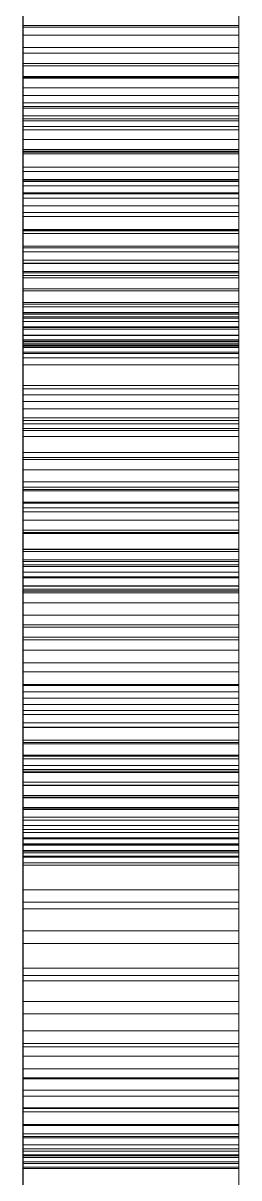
# Paper-space layout '01_三视图' of a CAD drawing. Header units: millimetres. Extents: x 8 to 451, y 8 to 289.
# Drawn here: x 157.5 to 157.64, y 92.664 to 93.414 of the extents above; entities that cross this region are included whole.
import ezdxf

# ---------------------------------------------------------------- set-up
doc = ezdxf.new("R2010")
doc.units = ezdxf.units.MM
doc.linetypes.add('WP_HIDDEN', pattern=[2.3, 1.5, -0.8])
doc.layers.add('HIDDEN', color=7, linetype='WP_HIDDEN', lineweight=13)
doc.layers.add('VISIBLE', color=7, linetype='CONTINUOUS', lineweight=25)

psp = doc.layouts.new('01_三视图')

# ---------------------------------------------------------------- linework, layer by layer
at = {"layer": 'HIDDEN'}
for points in [[(157.5, 93.40595), (157.5, 93.4499)], [(157.64, 93.4499), (157.64, 93.40595)], [(157.5, 93.39783), (157.5, 93.44178)], [(157.5, 93.43731), (157.5, 93.4123)], [(157.64, 93.44178), (157.64, 93.39783)], [(157.64, 93.4123), (157.64, 93.43731)], [(157.5, 93.22491), (157.5, 93.42949)], [(157.5, 93.4284), (157.5, 93.41108)], [(157.64, 93.42949), (157.64, 93.22491)], [(157.64, 93.41108), (157.64, 93.4284)], [(157.5, 93.38754), (157.5, 93.4222)], [(157.5, 93.42043), (157.5, 93.3942)], [(157.5, 93.39425), (157.5, 93.41793)], [(157.5, 93.41612), (157.5, 93.22491)], [(157.64, 93.4222), (157.64, 93.38754)], [(157.64, 93.3942), (157.64, 93.42043)], [(157.64, 93.41793), (157.64, 93.39425)], [(157.64, 93.22491), (157.64, 93.41612)], [(157.5, 93.41377), (157.5, 93.37863)], [(157.5, 93.4123), (157.5, 93.38608)], [(157.5, 93.4123), (157.64, 93.4123)], [(157.5, 93.41108), (157.5, 93.39425)], [(157.5, 93.41108), (157.64, 93.41108)], [(157.64, 93.37863), (157.64, 93.41377)], [(157.64, 93.38608), (157.64, 93.4123)], [(157.64, 93.39425), (157.64, 93.41108)], [(157.5, 93.35962), (157.5, 93.40595)], [(157.5, 93.40595), (157.64, 93.40595)], [(157.64, 93.40595), (157.64, 93.35962)], [(157.5, 93.3515), (157.5, 93.39783)], [(157.5, 93.39783), (157.64, 93.39783)], [(157.5, 93.39425), (157.64, 93.39425)], [(157.5, 93.37163), (157.5, 93.39425)], [(157.5, 93.39425), (157.5, 93.37791)], [(157.5, 93.39425), (157.64, 93.39425)], [(157.5, 93.3942), (157.5, 93.36675)], [(157.5, 93.3942), (157.64, 93.3942)], [(157.64, 93.39783), (157.64, 93.3515)], [(157.64, 93.39425), (157.64, 93.37163)], [(157.64, 93.37791), (157.64, 93.39425)], [(157.64, 93.36675), (157.64, 93.3942)], [(157.5, 93.35353), (157.5, 93.38754)], [(157.5, 93.38754), (157.64, 93.38754)], [(157.5, 93.38608), (157.5, 93.35863)], [(157.5, 93.38608), (157.64, 93.38608)], [(157.64, 93.38754), (157.64, 93.35353)], [(157.64, 93.35863), (157.64, 93.38608)], [(157.5, 93.37914), (157.5, 93.16325)], [(157.5, 92.7952), (157.5, 93.37914)], [(157.5, 93.37914), (157.64, 93.37914)], [(157.5, 93.37863), (157.5, 93.3445)], [(157.5, 93.37863), (157.64, 93.37863)], [(157.5, 93.37791), (157.5, 93.36204)], [(157.5, 93.37791), (157.64, 93.37791)], [(157.64, 93.37914), (157.64, 92.7952)], [(157.64, 93.16325), (157.64, 93.37914)], [(157.64, 93.3445), (157.64, 93.37863)], [(157.64, 93.36204), (157.64, 93.37791)], [(157.5, 93.37163), (157.64, 93.37163)], [(157.5, 93.3504), (157.5, 93.37163)], [(157.64, 93.37163), (157.64, 93.3504)], [(157.5, 93.36675), (157.5, 93.33808)], [(157.5, 93.36675), (157.64, 93.36675)], [(157.64, 93.33808), (157.64, 93.36675)], [(157.5, 93.36204), (157.5, 93.34667)], [(157.5, 93.36204), (157.64, 93.36204)], [(157.5, 93.31091), (157.5, 93.35962)], [(157.5, 93.35962), (157.64, 93.35962)], [(157.5, 93.35863), (157.5, 93.32996)], [(157.5, 93.35863), (157.64, 93.35863)], [(157.64, 93.34667), (157.64, 93.36204)], [(157.64, 93.35962), (157.64, 93.31091)], [(157.64, 93.32996), (157.64, 93.35863)], [(157.5, 93.32017), (157.5, 93.35353)], [(157.5, 93.35353), (157.64, 93.35353)], [(157.5, 93.30279), (157.5, 93.3515)], [(157.5, 93.3515), (157.64, 93.3515)], [(157.5, 93.3504), (157.64, 93.3504)], [(157.5, 93.33058), (157.5, 93.3504)], [(157.64, 93.35353), (157.64, 93.32017)], [(157.64, 93.3515), (157.64, 93.30279)], [(157.64, 93.3504), (157.64, 93.33058)], [(157.5, 93.34667), (157.5, 93.33178)], [(157.5, 93.34667), (157.64, 93.34667)], [(157.5, 93.3445), (157.5, 93.31136)], [(157.5, 93.3445), (157.64, 93.3445)], [(157.64, 93.33178), (157.64, 93.34667)], [(157.64, 93.31136), (157.64, 93.3445)], [(157.5, 93.33808), (157.5, 93.30819)], [(157.5, 93.33808), (157.64, 93.33808)], [(157.64, 93.30819), (157.64, 93.33808)], [(157.5, 93.33178), (157.5, 93.31737)], [(157.5, 93.33178), (157.64, 93.33178)], [(157.5, 93.33058), (157.64, 93.33058)], [(157.5, 93.31216), (157.5, 93.33058)], [(157.5, 93.32996), (157.5, 93.30006)], [(157.5, 93.32996), (157.64, 93.32996)], [(157.5, 93.32885), (157.5, 92.14923)], [(157.5, 92.83852), (157.5, 93.32885)], [(157.5, 93.32885), (157.64, 93.32885)], [(157.64, 93.31737), (157.64, 93.33178)], [(157.64, 93.33058), (157.64, 93.31216)], [(157.64, 93.30006), (157.64, 93.32996)], [(157.64, 93.32885), (157.64, 92.83852)], [(157.64, 92.14923), (157.64, 93.32885)], [(157.5, 93.28808), (157.5, 93.32017)], [(157.5, 93.32017), (157.64, 93.32017)], [(157.5, 93.31737), (157.5, 93.30365)], [(157.5, 93.31737), (157.64, 93.31737)], [(157.64, 93.32017), (157.64, 93.28808)], [(157.64, 93.30365), (157.64, 93.31737)], [(157.5, 93.31216), (157.64, 93.31216)], [(157.5, 93.29515), (157.5, 93.31216)], [(157.5, 93.31136), (157.5, 93.2797)], [(157.5, 93.31136), (157.64, 93.31136)], [(157.5, 93.25982), (157.5, 93.31091)], [(157.5, 93.31091), (157.64, 93.31091)], [(157.64, 93.31216), (157.64, 93.29515)], [(157.64, 93.2797), (157.64, 93.31136)], [(157.64, 93.31091), (157.64, 93.25982)], [(157.5, 93.30819), (157.5, 93.27707)], [(157.5, 93.30819), (157.64, 93.30819)], [(157.5, 93.30365), (157.5, 93.29081)], [(157.5, 93.30365), (157.64, 93.30365)], [(157.5, 93.25169), (157.5, 93.30279)], [(157.5, 93.30279), (157.64, 93.30279)], [(157.64, 93.27707), (157.64, 93.30819)], [(157.64, 93.29081), (157.64, 93.30365)], [(157.64, 93.30279), (157.64, 93.25169)], [(157.5, 93.30006), (157.5, 93.26895)], [(157.5, 93.30006), (157.64, 93.30006)], [(157.5, 93.29515), (157.64, 93.29515)], [(157.5, 93.27953), (157.5, 93.29515)], [(157.64, 93.26895), (157.64, 93.30006)], [(157.64, 93.29515), (157.64, 93.27953)], [(157.5, 93.29081), (157.5, 93.27886)], [(157.5, 93.29081), (157.64, 93.29081)], [(157.5, 93.25786), (157.5, 93.28808)], [(157.5, 93.28808), (157.64, 93.28808)], [(157.64, 93.27886), (157.64, 93.29081)], [(157.64, 93.28808), (157.64, 93.25786)], [(157.5, 93.2797), (157.5, 93.24997)], [(157.5, 93.2797), (157.64, 93.2797)], [(157.5, 93.27953), (157.64, 93.27953)], [(157.5, 93.26531), (157.5, 93.27953)], [(157.5, 93.27886), (157.5, 93.26779)], [(157.5, 93.27886), (157.64, 93.27886)], [(157.5, 93.27707), (157.5, 93.22471)], [(157.5, 93.27707), (157.64, 93.27707)], [(157.64, 93.24997), (157.64, 93.2797)], [(157.64, 93.27953), (157.64, 93.26531)], [(157.64, 93.26779), (157.64, 93.27886)], [(157.64, 93.22471), (157.64, 93.27707)], [(157.5, 93.26895), (157.5, 93.21659)], [(157.5, 93.26895), (157.64, 93.26895)], [(157.5, 93.26779), (157.5, 93.25761)], [(157.5, 93.26779), (157.64, 93.26779)], [(157.5, 93.26531), (157.64, 93.26531)], [(157.5, 93.2525), (157.5, 93.26531)], [(157.64, 93.21659), (157.64, 93.26895)], [(157.64, 93.25761), (157.64, 93.26779)], [(157.64, 93.26531), (157.64, 93.2525)], [(157.5, 93.2073), (157.5, 93.25982)], [(157.5, 93.25982), (157.64, 93.25982)], [(157.5, 93.22951), (157.5, 93.25786)], [(157.5, 93.25786), (157.64, 93.25786)], [(157.5, 93.25761), (157.5, 93.24832)], [(157.5, 93.25761), (157.64, 93.25761)], [(157.64, 93.25982), (157.64, 93.2073)], [(157.64, 93.25786), (157.64, 93.22951)], [(157.64, 93.24832), (157.64, 93.25761)], [(157.5, 93.2525), (157.64, 93.2525)], [(157.5, 93.24115), (157.5, 93.2525)], [(157.5, 93.19918), (157.5, 93.25169)], [(157.5, 93.25169), (157.64, 93.25169)], [(157.5, 93.24997), (157.5, 93.22219)], [(157.5, 93.24997), (157.64, 93.24997)], [(157.64, 93.2525), (157.64, 93.24115)], [(157.64, 93.25169), (157.64, 93.19918)], [(157.64, 93.22219), (157.64, 93.24997)], [(157.5, 93.24832), (157.5, 93.23991)], [(157.5, 93.24832), (157.64, 93.24832)], [(157.64, 93.23991), (157.64, 93.24832)], [(157.5, 93.24115), (157.64, 93.24115)], [(157.5, 93.2313), (157.5, 93.24115)], [(157.5, 93.23991), (157.5, 93.23238)], [(157.5, 93.23991), (157.64, 93.23991)], [(157.64, 93.24115), (157.64, 93.2313)], [(157.64, 93.23238), (157.64, 93.23991)], [(157.5, 93.23238), (157.5, 93.22574)], [(157.5, 93.23238), (157.64, 93.23238)], [(157.5, 93.2313), (157.64, 93.2313)], [(157.5, 93.22298), (157.5, 93.2313)], [(157.5, 93.20305), (157.5, 93.22951)], [(157.5, 93.22951), (157.64, 93.22951)], [(157.64, 93.22574), (157.64, 93.23238)], [(157.64, 93.2313), (157.64, 93.22298)], [(157.64, 93.22951), (157.64, 93.20305)], [(157.5, 93.22574), (157.5, 93.21999)], [(157.5, 93.22574), (157.64, 93.22574)], [(157.5, 93.22491), (157.64, 93.22491)], [(157.5, 93.22471), (157.5, 93.2)], [(157.5, 93.22471), (157.64, 93.22471)], [(157.5, 93.22298), (157.64, 93.22298)], [(157.5, 93.21616), (157.5, 93.22298)], [(157.5, 93.22219), (157.5, 93.19634)], [(157.5, 93.22219), (157.64, 93.22219)], [(157.5, 93.21999), (157.5, 93.21512)], [(157.5, 93.21999), (157.64, 93.21999)], [(157.64, 93.21999), (157.64, 93.22574)], [(157.64, 93.2), (157.64, 93.22471)], [(157.64, 93.22298), (157.64, 93.21616)], [(157.64, 93.19634), (157.64, 93.22219)], [(157.64, 93.21512), (157.64, 93.21999)], [(157.5, 93.21659), (157.5, 93.19187)], [(157.5, 93.21659), (157.64, 93.21659)], [(157.5, 93.21616), (157.64, 93.21616)], [(157.5, 93.21086), (157.5, 93.21616)], [(157.5, 93.21512), (157.5, 93.21113)], [(157.5, 93.21512), (157.64, 93.21512)], [(157.64, 93.19187), (157.64, 93.21659)], [(157.64, 93.21616), (157.64, 93.21086)], [(157.64, 93.21113), (157.64, 93.21512)], [(157.5, 93.21113), (157.5, 93.20803)], [(157.5, 93.21113), (157.64, 93.21113)], [(157.5, 93.21086), (157.64, 93.21086)], [(157.5, 93.20708), (157.5, 93.21086)], [(157.5, 93.20803), (157.5, 93.20582)], [(157.5, 93.20803), (157.64, 93.20803)], [(157.5, 93.15738), (157.5, 93.2073)], [(157.5, 93.2073), (157.64, 93.2073)], [(157.5, 93.20708), (157.64, 93.20708)], [(157.5, 93.20481), (157.5, 93.20708)], [(157.5, 93.20582), (157.5, 93.20449)], [(157.5, 93.20582), (157.64, 93.20582)], [(157.5, 93.20481), (157.64, 93.20481)], [(157.5, 93.20405), (157.5, 93.20481)], [(157.64, 93.20803), (157.64, 93.21113)], [(157.64, 93.21086), (157.64, 93.20708)], [(157.64, 93.20582), (157.64, 93.20803)], [(157.64, 93.2073), (157.64, 93.15738)], [(157.64, 93.20708), (157.64, 93.20481)], [(157.64, 93.20449), (157.64, 93.20582)], [(157.64, 93.20481), (157.64, 93.20405)], [(157.5, 93.20449), (157.5, 93.20405)], [(157.5, 93.20449), (157.64, 93.20449)], [(157.5, 93.20405), (157.64, 93.20405)], [(157.5, 93.17846), (157.5, 93.20305)], [(157.5, 93.20305), (157.64, 93.20305)], [(157.5, 93.2), (157.5, 93.17625)], [(157.5, 93.2), (157.64, 93.2)], [(157.5, 93.14926), (157.5, 93.19918)], [(157.5, 93.19918), (157.64, 93.19918)], [(157.64, 93.20405), (157.64, 93.20449)], [(157.64, 93.20305), (157.64, 93.17846)], [(157.64, 93.17625), (157.64, 93.2)], [(157.64, 93.19918), (157.64, 93.14926)], [(157.5, 93.19634), (157.5, 93.17244)], [(157.5, 93.19634), (157.64, 93.19634)], [(157.5, 93.19187), (157.5, 93.16813)], [(157.5, 93.19187), (157.64, 93.19187)], [(157.64, 93.17244), (157.64, 93.19634)], [(157.64, 93.16813), (157.64, 93.19187)], [(157.5, 93.15575), (157.5, 93.17846)], [(157.5, 93.17846), (157.64, 93.17846)], [(157.5, 93.17625), (157.5, 93.15349)], [(157.5, 93.17625), (157.64, 93.17625)], [(157.64, 93.17846), (157.64, 93.15575)], [(157.64, 93.15349), (157.64, 93.17625)], [(157.5, 93.17244), (157.5, 93.15047)], [(157.5, 93.17244), (157.64, 93.17244)], [(157.5, 93.16813), (157.5, 93.14537)], [(157.5, 93.16813), (157.64, 93.16813)], [(157.64, 93.15047), (157.64, 93.17244)], [(157.64, 93.14537), (157.64, 93.16813)], [(157.5, 93.16325), (157.5, 92.77156)], [(157.5, 93.16325), (157.64, 93.16325)], [(157.64, 92.77156), (157.64, 93.16325)], [(157.5, 93.11004), (157.5, 93.15738)], [(157.5, 93.15738), (157.64, 93.15738)], [(157.5, 93.13492), (157.5, 93.15575)], [(157.5, 93.15575), (157.64, 93.15575)], [(157.5, 93.15349), (157.5, 93.1317)], [(157.5, 93.15349), (157.64, 93.15349)], [(157.64, 93.15738), (157.64, 93.11004)], [(157.64, 93.15575), (157.64, 93.13492)], [(157.64, 93.1317), (157.64, 93.15349)], [(157.5, 93.15047), (157.5, 93.13044)], [(157.5, 93.15047), (157.64, 93.15047)], [(157.5, 93.10192), (157.5, 93.14926)], [(157.5, 93.14926), (157.64, 93.14926)], [(157.5, 93.14537), (157.5, 93.12358)], [(157.5, 93.14537), (157.64, 93.14537)], [(157.64, 93.13044), (157.64, 93.15047)], [(157.64, 93.14926), (157.64, 93.10192)], [(157.64, 93.12358), (157.64, 93.14537)], [(157.5, 93.11596), (157.5, 93.13492)], [(157.5, 93.13492), (157.64, 93.13492)], [(157.5, 93.1317), (157.5, 93.11088)], [(157.5, 93.1317), (157.64, 93.1317)], [(157.5, 93.13044), (157.5, 93.11236)], [(157.5, 93.13044), (157.64, 93.13044)], [(157.64, 93.13492), (157.64, 93.11596)], [(157.64, 93.11088), (157.64, 93.1317)], [(157.64, 93.11236), (157.64, 93.13044)], [(157.5, 93.12358), (157.5, 93.10276)], [(157.5, 93.12358), (157.64, 93.12358)], [(157.64, 93.10276), (157.64, 93.12358)], [(157.5, 93.09907), (157.5, 93.11596)], [(157.5, 93.11596), (157.64, 93.11596)], [(157.64, 93.11596), (157.64, 93.09907)], [(157.5, 93.11236), (157.5, 93.09631)], [(157.5, 93.11236), (157.64, 93.11236)], [(157.5, 93.11088), (157.5, 93.09104)], [(157.5, 93.11088), (157.64, 93.11088)], [(157.5, 93.06529), (157.5, 93.11004)], [(157.5, 93.11004), (157.64, 93.11004)], [(157.64, 93.09631), (157.64, 93.11236)], [(157.64, 93.09104), (157.64, 93.11088)], [(157.64, 93.11004), (157.64, 93.06529)], [(157.5, 93.10276), (157.5, 93.08292)], [(157.5, 93.10276), (157.64, 93.10276)], [(157.5, 93.05716), (157.5, 93.10192)], [(157.5, 93.10192), (157.64, 93.10192)], [(157.64, 93.08292), (157.64, 93.10276)], [(157.64, 93.10192), (157.64, 93.05716)], [(157.5, 93.08443), (157.5, 93.09907)], [(157.5, 93.09907), (157.64, 93.09907)], [(157.5, 93.09631), (157.5, 93.0824)], [(157.5, 93.09631), (157.64, 93.09631)], [(157.64, 93.09907), (157.64, 93.08443)], [(157.64, 93.0824), (157.64, 93.09631)], [(157.5, 93.09104), (157.5, 93.07218)], [(157.5, 93.09104), (157.64, 93.09104)], [(157.64, 93.07218), (157.64, 93.09104)], [(157.5, 93.07204), (157.5, 93.08443)], [(157.5, 93.08443), (157.64, 93.08443)], [(157.5, 93.08292), (157.5, 93.06406)], [(157.5, 93.08292), (157.64, 93.08292)], [(157.5, 93.0824), (157.5, 93.07063)], [(157.5, 93.0824), (157.64, 93.0824)], [(157.64, 93.08443), (157.64, 93.07204)], [(157.64, 93.06406), (157.64, 93.08292)], [(157.64, 93.07063), (157.64, 93.0824)], [(157.5, 93.07218), (157.5, 93.05429)], [(157.5, 93.07218), (157.64, 93.07218)], [(157.5, 93.0619), (157.5, 93.07204)], [(157.5, 93.07204), (157.64, 93.07204)], [(157.5, 93.07063), (157.5, 93.061)], [(157.5, 93.07063), (157.64, 93.07063)], [(157.64, 93.05429), (157.64, 93.07218)], [(157.64, 93.07204), (157.64, 93.0619)], [(157.64, 93.061), (157.64, 93.07063)], [(157.5, 93.02312), (157.5, 93.06529)], [(157.5, 93.06529), (157.64, 93.06529)], [(157.5, 93.06406), (157.5, 93.04617)], [(157.5, 93.06406), (157.64, 93.06406)], [(157.64, 93.06529), (157.64, 93.02312)], [(157.64, 93.04617), (157.64, 93.06406)], [(157.5, 93.05402), (157.5, 93.0619)], [(157.5, 93.0619), (157.64, 93.0619)], [(157.5, 93.061), (157.5, 93.05351)], [(157.5, 93.061), (157.64, 93.061)], [(157.5, 93.01499), (157.5, 93.05716)], [(157.5, 93.05716), (157.64, 93.05716)], [(157.64, 93.0619), (157.64, 93.05402)], [(157.64, 93.05351), (157.64, 93.061)], [(157.64, 93.05716), (157.64, 93.01499)], [(157.5, 93.05429), (157.5, 93.03738)], [(157.5, 93.05429), (157.64, 93.05429)], [(157.5, 93.04839), (157.5, 93.05402)], [(157.5, 93.05402), (157.64, 93.05402)], [(157.5, 93.05351), (157.5, 93.04816)], [(157.5, 93.05351), (157.64, 93.05351)], [(157.5, 93.04501), (157.5, 93.04839)], [(157.5, 93.04839), (157.64, 93.04839)], [(157.5, 93.04816), (157.5, 93.04495)], [(157.5, 93.04816), (157.64, 93.04816)], [(157.64, 93.03738), (157.64, 93.05429)], [(157.64, 93.05402), (157.64, 93.04839)], [(157.64, 93.04816), (157.64, 93.05351)], [(157.64, 93.04839), (157.64, 93.04501)], [(157.64, 93.04495), (157.64, 93.04816)], [(157.5, 93.04617), (157.5, 93.02926)], [(157.5, 93.04617), (157.64, 93.04617)], [(157.5, 93.04388), (157.5, 93.04501)], [(157.5, 93.04501), (157.64, 93.04501)], [(157.5, 93.04495), (157.5, 93.04388)], [(157.5, 93.04495), (157.64, 93.04495)], [(157.5, 93.04388), (157.64, 93.04388)], [(157.64, 93.02926), (157.64, 93.04617)], [(157.64, 93.04501), (157.64, 93.04388)], [(157.64, 93.04388), (157.64, 93.04495)], [(157.5, 93.03738), (157.5, 93.02144)], [(157.5, 93.03738), (157.64, 93.03738)], [(157.64, 93.02144), (157.64, 93.03738)], [(157.5, 93.02926), (157.5, 93.01332)], [(157.5, 93.02926), (157.64, 93.02926)], [(157.64, 93.01332), (157.64, 93.02926)], [(157.5, 92.98353), (157.5, 93.02312)], [(157.5, 93.02312), (157.64, 93.02312)], [(157.5, 93.02144), (157.5, 93.00648)], [(157.5, 93.02144), (157.64, 93.02144)], [(157.64, 93.02312), (157.64, 92.98353)], [(157.64, 93.00648), (157.64, 93.02144)], [(157.5, 92.97541), (157.5, 93.01499)], [(157.5, 93.01499), (157.64, 93.01499)], [(157.5, 93.01332), (157.5, 92.99836)], [(157.5, 93.01332), (157.64, 93.01332)], [(157.64, 93.01499), (157.64, 92.97541)], [(157.64, 92.99836), (157.64, 93.01332)], [(157.5, 93.00648), (157.5, 92.99249)], [(157.5, 93.00648), (157.64, 93.00648)], [(157.64, 92.99249), (157.64, 93.00648)], [(157.5, 92.99836), (157.5, 92.98437)], [(157.5, 92.99836), (157.64, 92.99836)], [(157.64, 92.98437), (157.64, 92.99836)], [(157.5, 92.99249), (157.5, 92.97948)], [(157.5, 92.99249), (157.64, 92.99249)], [(157.64, 92.97948), (157.64, 92.99249)], [(157.5, 92.98437), (157.5, 92.97136)], [(157.5, 92.98437), (157.64, 92.98437)], [(157.5, 92.96471), (157.5, 92.98353)], [(157.5, 92.98353), (157.64, 92.98353)], [(157.64, 92.97136), (157.64, 92.98437)], [(157.64, 92.98353), (157.64, 92.96471)], [(157.5, 92.97948), (157.5, 92.96745)], [(157.5, 92.97948), (157.64, 92.97948)], [(157.5, 92.95659), (157.5, 92.97541)], [(157.5, 92.97541), (157.64, 92.97541)], [(157.64, 92.96745), (157.64, 92.97948)], [(157.64, 92.97541), (157.64, 92.95659)], [(157.5, 92.97136), (157.5, 92.95933)], [(157.5, 92.97136), (157.64, 92.97136)], [(157.5, 92.96745), (157.5, 92.95626)], [(157.5, 92.96745), (157.64, 92.96745)], [(157.64, 92.95933), (157.64, 92.97136)], [(157.64, 92.95626), (157.64, 92.96745)], [(157.5, 92.94653), (157.5, 92.96471)], [(157.5, 92.96471), (157.64, 92.96471)], [(157.5, 92.95933), (157.5, 92.94814)], [(157.5, 92.95933), (157.64, 92.95933)], [(157.64, 92.96471), (157.64, 92.94653)], [(157.64, 92.94814), (157.64, 92.95933)], [(157.5, 92.93841), (157.5, 92.95659)], [(157.5, 92.95659), (157.64, 92.95659)], [(157.5, 92.95626), (157.5, 92.9458)], [(157.5, 92.95626), (157.64, 92.95626)], [(157.64, 92.95659), (157.64, 92.93841)], [(157.64, 92.9458), (157.64, 92.95626)], [(157.5, 92.94814), (157.5, 92.93768)], [(157.5, 92.94814), (157.64, 92.94814)], [(157.5, 92.92901), (157.5, 92.94653)], [(157.5, 92.94653), (157.64, 92.94653)], [(157.5, 92.9458), (157.5, 92.93605)], [(157.5, 92.9458), (157.64, 92.9458)], [(157.64, 92.93768), (157.64, 92.94814)], [(157.64, 92.94653), (157.64, 92.92901)], [(157.64, 92.93605), (157.64, 92.9458)], [(157.5, 92.92088), (157.5, 92.93841)], [(157.5, 92.93841), (157.64, 92.93841)], [(157.5, 92.93768), (157.5, 92.92793)], [(157.5, 92.93768), (157.64, 92.93768)], [(157.5, 92.93605), (157.5, 92.92703)], [(157.5, 92.93605), (157.64, 92.93605)], [(157.64, 92.93841), (157.64, 92.92088)], [(157.64, 92.92793), (157.64, 92.93768)], [(157.64, 92.92703), (157.64, 92.93605)], [(157.5, 92.93177), (157.5, 92.0012)], [(157.5, 92.54497), (157.5, 92.93177)], [(157.5, 92.93177), (157.64, 92.93177)], [(157.5, 92.91212), (157.5, 92.92901)], [(157.5, 92.92901), (157.64, 92.92901)], [(157.5, 92.92793), (157.5, 92.91891)], [(157.5, 92.92793), (157.64, 92.92793)], [(157.64, 92.93177), (157.64, 92.54497)], [(157.64, 92.0012), (157.64, 92.93177)], [(157.64, 92.92901), (157.64, 92.91212)], [(157.64, 92.91891), (157.64, 92.92793)], [(157.5, 92.92703), (157.5, 92.91873)], [(157.5, 92.92703), (157.64, 92.92703)], [(157.5, 92.904), (157.5, 92.92088)], [(157.5, 92.92088), (157.64, 92.92088)], [(157.64, 92.91873), (157.64, 92.92703)], [(157.64, 92.92088), (157.64, 92.904)], [(157.5, 92.91891), (157.5, 92.91061)], [(157.5, 92.91891), (157.64, 92.91891)], [(157.5, 92.91873), (157.5, 92.91116)], [(157.5, 92.91873), (157.64, 92.91873)], [(157.64, 92.91061), (157.64, 92.91891)], [(157.64, 92.91116), (157.64, 92.91873)], [(157.5, 92.88028), (157.5, 92.91212)], [(157.5, 92.91212), (157.64, 92.91212)], [(157.5, 92.91116), (157.5, 92.9043)], [(157.5, 92.91116), (157.64, 92.91116)], [(157.5, 92.91061), (157.5, 92.90303)], [(157.5, 92.91061), (157.64, 92.91061)], [(157.64, 92.91212), (157.64, 92.88028)], [(157.64, 92.9043), (157.64, 92.91116)], [(157.64, 92.90303), (157.64, 92.91061)], [(157.5, 92.9043), (157.5, 92.89816)], [(157.5, 92.9043), (157.64, 92.9043)], [(157.5, 92.87216), (157.5, 92.904)], [(157.5, 92.904), (157.64, 92.904)], [(157.5, 92.90303), (157.5, 92.89618)], [(157.5, 92.90303), (157.64, 92.90303)], [(157.5, 92.89816), (157.5, 92.89275)], [(157.5, 92.89816), (157.64, 92.89816)], [(157.64, 92.89816), (157.64, 92.9043)], [(157.64, 92.904), (157.64, 92.87216)], [(157.64, 92.89618), (157.64, 92.90303)], [(157.64, 92.89275), (157.64, 92.89816)], [(157.5, 92.89618), (157.5, 92.89004)], [(157.5, 92.89618), (157.64, 92.89618)], [(157.5, 92.89275), (157.5, 92.88806)], [(157.5, 92.89275), (157.64, 92.89275)], [(157.5, 92.89004), (157.5, 92.88463)], [(157.5, 92.89004), (157.64, 92.89004)], [(157.64, 92.89004), (157.64, 92.89618)], [(157.64, 92.88806), (157.64, 92.89275)], [(157.64, 92.88463), (157.64, 92.89004)], [(157.5, 92.88806), (157.5, 92.88409)], [(157.5, 92.88806), (157.64, 92.88806)], [(157.5, 92.88463), (157.5, 92.87994)], [(157.5, 92.88463), (157.64, 92.88463)], [(157.5, 92.88409), (157.5, 92.88084)], [(157.5, 92.88409), (157.64, 92.88409)], [(157.64, 92.88409), (157.64, 92.88806)], [(157.64, 92.87994), (157.64, 92.88463)], [(157.64, 92.88084), (157.64, 92.88409)], [(157.5, 92.88084), (157.5, 92.87651)], [(157.5, 92.88084), (157.64, 92.88084)], [(157.5, 92.85099), (157.5, 92.88028)], [(157.5, 92.88028), (157.64, 92.88028)], [(157.5, 92.87994), (157.5, 92.87597)], [(157.5, 92.87994), (157.64, 92.87994)], [(157.5, 92.87651), (157.5, 92.87507)], [(157.5, 92.87651), (157.64, 92.87651)], [(157.5, 92.87597), (157.5, 92.87272)], [(157.5, 92.87597), (157.64, 92.87597)], [(157.5, 92.87507), (157.5, 92.67813)], [(157.5, 92.87507), (157.64, 92.87507)], [(157.64, 92.87651), (157.64, 92.88084)], [(157.64, 92.88028), (157.64, 92.85099)], [(157.64, 92.87597), (157.64, 92.87994)], [(157.64, 92.87507), (157.64, 92.87651)], [(157.64, 92.87272), (157.64, 92.87597)], [(157.64, 92.67813), (157.64, 92.87507)], [(157.5, 92.87272), (157.5, 92.86839)], [(157.5, 92.87272), (157.64, 92.87272)], [(157.5, 92.84287), (157.5, 92.87216)], [(157.5, 92.87216), (157.64, 92.87216)], [(157.5, 92.86839), (157.5, 92.86695)], [(157.5, 92.86839), (157.64, 92.86839)], [(157.64, 92.86839), (157.64, 92.87272)], [(157.64, 92.87216), (157.64, 92.84287)], [(157.64, 92.86695), (157.64, 92.86839)], [(157.5, 92.86695), (157.5, 92.67001)], [(157.5, 92.86695), (157.64, 92.86695)], [(157.64, 92.67001), (157.64, 92.86695)], [(157.5, 92.82426), (157.5, 92.85099)], [(157.5, 92.85099), (157.64, 92.85099)], [(157.64, 92.85099), (157.64, 92.82426)], [(157.5, 92.81613), (157.5, 92.84287)], [(157.5, 92.84287), (157.64, 92.84287)], [(157.5, 92.64158), (157.5, 92.83852)], [(157.5, 92.83852), (157.64, 92.83852)], [(157.64, 92.84287), (157.64, 92.81613)], [(157.64, 92.83852), (157.64, 92.64158)], [(157.5, 92.80007), (157.5, 92.82426)], [(157.5, 92.82426), (157.64, 92.82426)], [(157.64, 92.82426), (157.64, 92.80007)], [(157.5, 92.79195), (157.5, 92.81613)], [(157.5, 92.81613), (157.64, 92.81613)], [(157.64, 92.81613), (157.64, 92.79195)], [(157.5, 92.77845), (157.5, 92.80007)], [(157.5, 92.80007), (157.64, 92.80007)], [(157.64, 92.80007), (157.64, 92.77845)], [(157.5, 92.59062), (157.5, 92.7952)], [(157.5, 92.7952), (157.64, 92.7952)], [(157.64, 92.7952), (157.64, 92.59062)], [(157.5, 92.77033), (157.5, 92.79195)], [(157.5, 92.79195), (157.64, 92.79195)], [(157.64, 92.79195), (157.64, 92.77033)], [(157.5, 92.75937), (157.5, 92.77845)], [(157.5, 92.77845), (157.64, 92.77845)], [(157.64, 92.77845), (157.64, 92.75937)], [(157.5, 92.77156), (157.5, 92.74888)], [(157.5, 92.75125), (157.5, 92.77033)], [(157.5, 92.77033), (157.64, 92.77033)], [(157.64, 92.74888), (157.64, 92.77156)], [(157.64, 92.77033), (157.64, 92.75125)], [(157.5, 92.74285), (157.5, 92.75937)], [(157.5, 92.75937), (157.64, 92.75937)], [(157.64, 92.75937), (157.64, 92.74285)], [(157.5, 92.73473), (157.5, 92.75125)], [(157.5, 92.75125), (157.64, 92.75125)], [(157.5, 92.74888), (157.5, 92.72812)], [(157.5, 92.74888), (157.64, 92.74888)], [(157.64, 92.75125), (157.64, 92.73473)], [(157.64, 92.72812), (157.64, 92.74888)], [(157.5, 92.72889), (157.5, 92.74285)], [(157.5, 92.74285), (157.64, 92.74285)], [(157.64, 92.74285), (157.64, 92.72889)], [(157.5, 92.72076), (157.5, 92.73473)], [(157.5, 92.73473), (157.64, 92.73473)], [(157.64, 92.73473), (157.64, 92.72076)], [(157.5, 92.71699), (157.5, 92.72889)], [(157.5, 92.72889), (157.64, 92.72889)], [(157.5, 92.72812), (157.5, 92.70929)], [(157.5, 92.72812), (157.64, 92.72812)], [(157.64, 92.72889), (157.64, 92.71699)], [(157.64, 92.70929), (157.64, 92.72812)], [(157.5, 92.70887), (157.5, 92.72076)], [(157.5, 92.72076), (157.64, 92.72076)], [(157.64, 92.72076), (157.64, 92.70887)], [(157.5, 92.70668), (157.5, 92.71699)], [(157.5, 92.71699), (157.64, 92.71699)], [(157.64, 92.71699), (157.64, 92.70668)], [(157.5, 92.70929), (157.5, 92.6924)], [(157.5, 92.70929), (157.64, 92.70929)], [(157.5, 92.69856), (157.5, 92.70887)], [(157.5, 92.70887), (157.64, 92.70887)], [(157.5, 92.69796), (157.5, 92.70668)], [(157.5, 92.70668), (157.64, 92.70668)], [(157.64, 92.6924), (157.64, 92.70929)], [(157.64, 92.70887), (157.64, 92.69856)], [(157.64, 92.70668), (157.64, 92.69796)], [(157.5, 92.68983), (157.5, 92.69856)], [(157.5, 92.69856), (157.64, 92.69856)], [(157.5, 92.69082), (157.5, 92.69796)], [(157.5, 92.69796), (157.64, 92.69796)], [(157.64, 92.69856), (157.64, 92.68983)], [(157.64, 92.69796), (157.64, 92.69082)], [(157.5, 92.6924), (157.5, 92.67421)], [(157.5, 92.6924), (157.64, 92.6924)], [(157.5, 92.68527), (157.5, 92.69082)], [(157.5, 92.69082), (157.64, 92.69082)], [(157.5, 92.6827), (157.5, 92.68983)], [(157.5, 92.68983), (157.64, 92.68983)], [(157.64, 92.67421), (157.64, 92.6924)], [(157.64, 92.69082), (157.64, 92.68527)], [(157.64, 92.68983), (157.64, 92.6827)], [(157.5, 92.6813), (157.5, 92.68527)], [(157.5, 92.68527), (157.64, 92.68527)], [(157.5, 92.67714), (157.5, 92.6827)], [(157.5, 92.6827), (157.64, 92.6827)], [(157.5, 92.67892), (157.5, 92.6813)], [(157.5, 92.6813), (157.64, 92.6813)], [(157.64, 92.68527), (157.64, 92.6813)], [(157.64, 92.6827), (157.64, 92.67714)], [(157.64, 92.6813), (157.64, 92.67892)], [(157.5, 92.67813), (157.5, 92.67892)], [(157.5, 92.67892), (157.64, 92.67892)], [(157.5, 92.67813), (157.64, 92.67813)], [(157.5, 92.67318), (157.5, 92.67714)], [(157.5, 92.67714), (157.64, 92.67714)], [(157.5, 92.67421), (157.5, 92.65462)], [(157.5, 92.67421), (157.64, 92.67421)], [(157.5, 92.6708), (157.5, 92.67318)], [(157.5, 92.67318), (157.64, 92.67318)], [(157.64, 92.67892), (157.64, 92.67813)], [(157.64, 92.67714), (157.64, 92.67318)], [(157.64, 92.65462), (157.64, 92.67421)], [(157.64, 92.67318), (157.64, 92.6708)], [(157.5, 92.67001), (157.5, 92.6708)], [(157.5, 92.6708), (157.64, 92.6708)], [(157.5, 92.67001), (157.64, 92.67001)], [(157.64, 92.6708), (157.64, 92.67001)]]:
    psp.add_lwpolyline(points, dxfattribs=at)
at = {"layer": 'VISIBLE'}
psp.add_lwpolyline([(157.5, 74.5), (157.5, 109.5)], dxfattribs=at)

doc.saveas('drawing.dxf')
